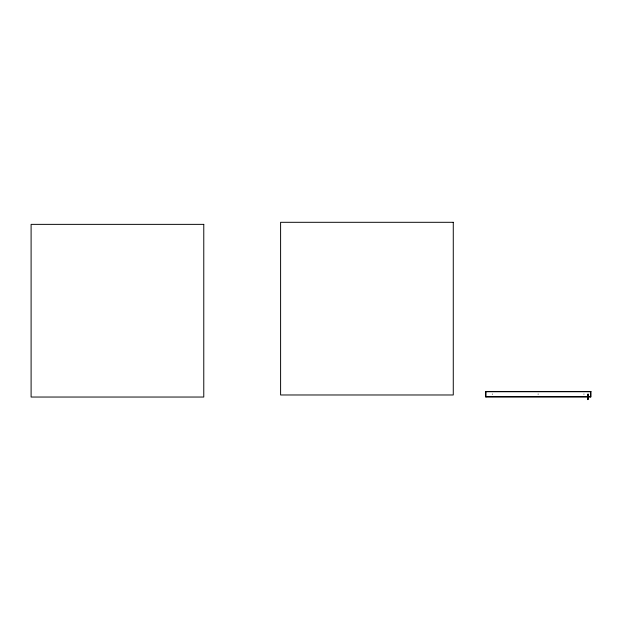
<?xml version="1.0" encoding="UTF-8"?>
<svg xmlns="http://www.w3.org/2000/svg" width="622" height="622" viewBox="0 0 622 622"><rect width="100%" height="100%" fill="white"/><g stroke="black" fill="none" stroke-linecap="round" stroke-linejoin="round"><path stroke-width="0.93" d="M485.914 391.736L590.628 391.736M587.611 395.032L588.225 395.032M485.914 396.673L590.628 396.673M587.611 397.979L588.225 397.979M590.628 391.463L590.628 396.945M485.914 391.463L485.914 396.945M492.375 394.146L492.383 394.084M538.154 394.146L538.162 394.084M583.926 394.146L583.941 394.084M587.44 398.049L587.922 399.697L588.396 398.049L587.922 397.505L587.44 398.049M453.275 222.303L280.6 222.303L280.6 394.978L453.275 394.978L453.275 222.303M203.775 224.363L31.1 224.363L31.1 397.038L203.775 397.038L203.775 224.363M590.9 391.463L485.634 391.463L485.634 396.945L590.9 396.945L590.9 391.463M588.225 394.208L587.611 394.208L587.611 399.215L588.225 399.215L588.225 394.208"/></g></svg>
